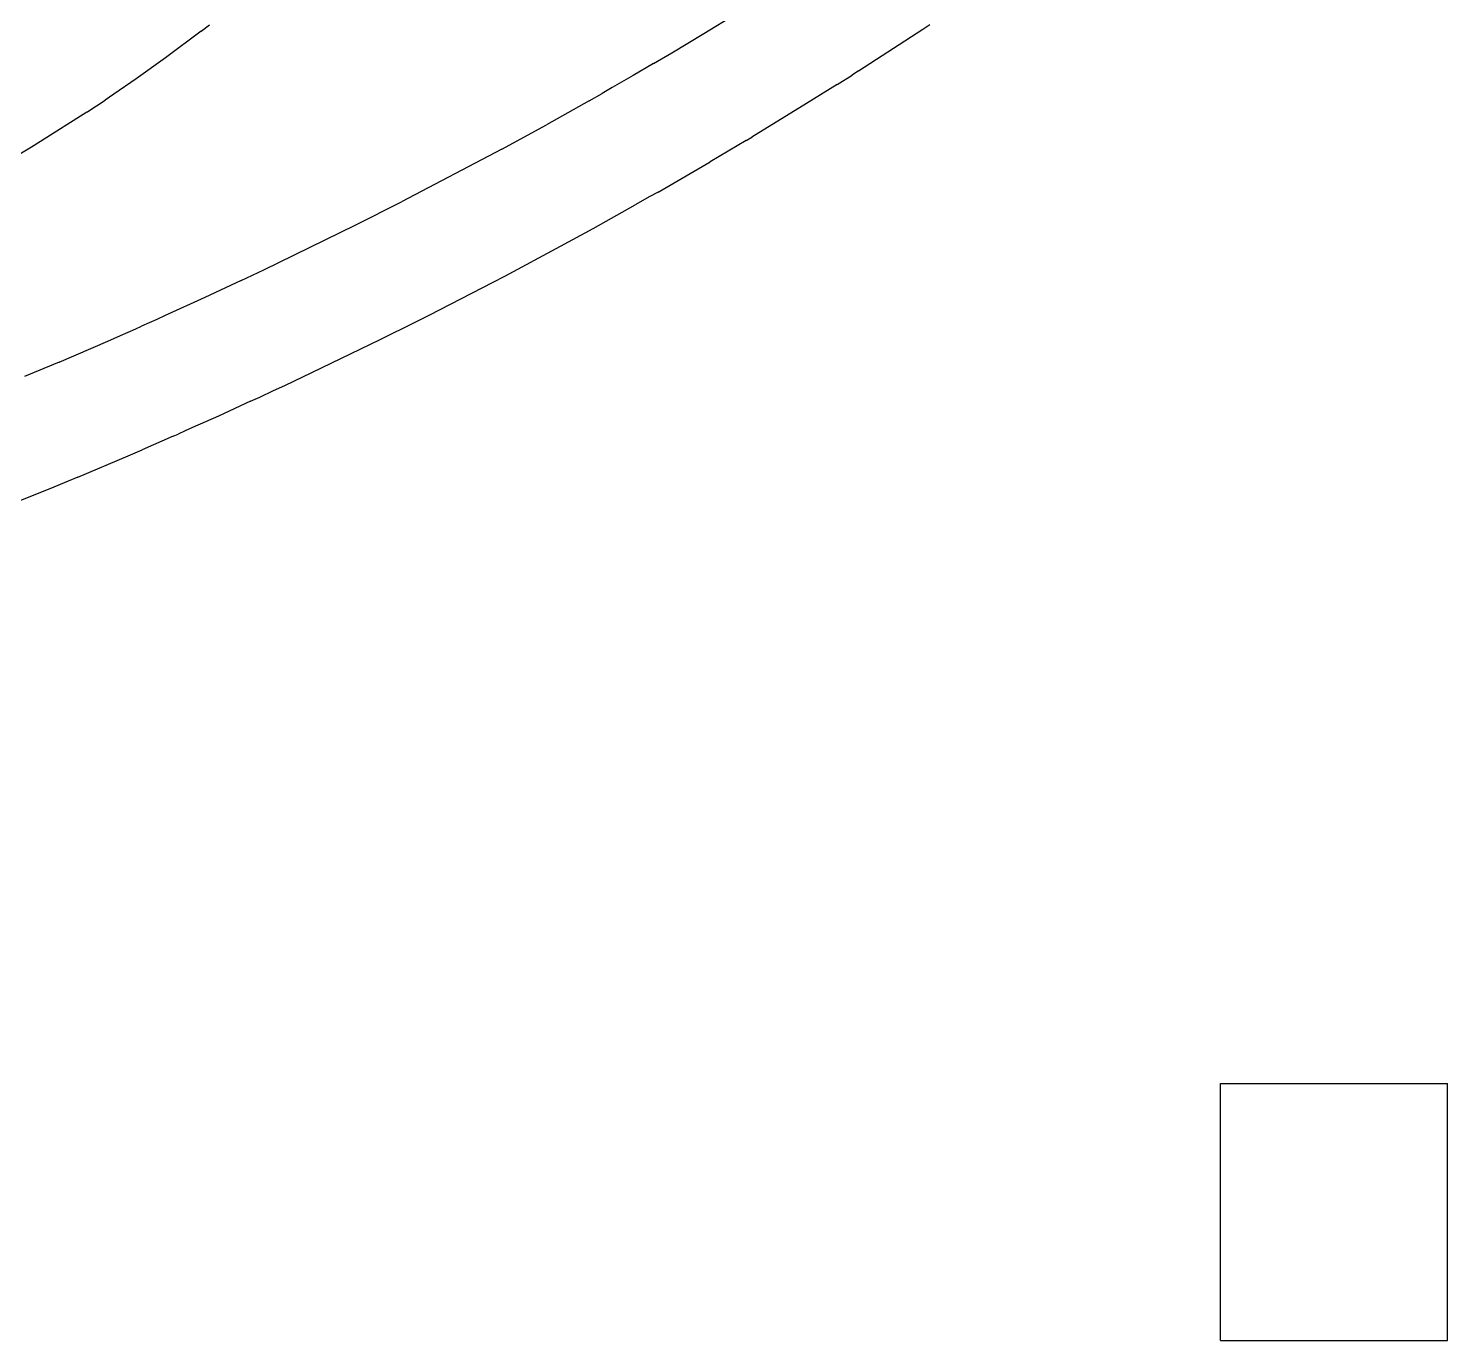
# Model space of a CAD drawing. Header units: millimetres. Extents: x -808 to -5, y -418 to 283.
# Drawn here: x -193.39 to -172.75, y 5.03 to 24.11 of the extents above; entities that cross this region are included whole.
import ezdxf

# ---------------------------------------------------------------- set-up
doc = ezdxf.new("R2010")
doc.units = ezdxf.units.MM
doc.layers.add('HIDDEN', color=8, linetype='Continuous')
doc.layers.add('VISIBLE', color=7, linetype='Continuous')

msp = doc.modelspace()

# ---------------------------------------------------------------- linework, layer by layer
at = {"layer": 'HIDDEN'}
for points in [[(-176.05, 8.77), (-172.75, 8.77)], [(-176.05, 8.77), (-172.75, 8.77)], [(-176.05, 5.03), (-176.05, 8.77)], [(-176.05, 5.03), (-176.05, 8.77)], [(-176.05, 8.77), (-172.75, 8.77)], [(-176.05, 5.03), (-176.05, 8.77)], [(-172.75, 5.03), (-172.75, 8.77)], [(-172.75, 5.03), (-172.75, 8.77)], [(-172.75, 5.03), (-172.75, 8.77)], [(-176.05, 5.03), (-172.75, 5.03)], [(-176.05, 5.03), (-172.75, 5.03)], [(-176.05, 5.03), (-172.75, 5.03)]]:
    msp.add_lwpolyline(points, dxfattribs=at)
at = {"layer": 'VISIBLE'}
for points in [[(-183.567, 24.034), (-182.645, 24.601)], [(-190.875, 24.069), (-190.753, 24.163)], [(-180.38, 24.099), (-180.28, 24.165)], [(-190.875, 24.069), (-191.391, 23.683)], [(-184.031, 23.755), (-183.567, 24.034)], [(-181.315, 23.491), (-180.38, 24.099)], [(-184.297, 23.598), (-184.031, 23.755)], [(-191.391, 23.683), (-191.818, 23.378)], [(-184.297, 23.598), (-184.594, 23.425)], [(-191.818, 23.378), (-192.146, 23.151)], [(-184.594, 23.425), (-184.896, 23.25)], [(-181.625, 23.295), (-181.41, 23.431)], [(-181.315, 23.491), (-181.41, 23.431)], [(-192.146, 23.151), (-192.27, 23.067)], [(-185.234, 23.057), (-185.045, 23.165)], [(-184.896, 23.25), (-185.045, 23.165)], [(-181.625, 23.295), (-182.071, 23.016)], [(-192.522, 22.899), (-192.27, 23.067)], [(-185.234, 23.057), (-185.854, 22.709)], [(-182.071, 23.016), (-182.869, 22.529)], [(-192.535, 22.891), (-193.208, 22.463)], [(-192.535, 22.891), (-192.522, 22.899)], [(-186.501, 22.355), (-185.854, 22.709)], [(-182.95, 22.48), (-182.869, 22.529)], [(-193.342, 22.381), (-193.762, 22.132)], [(-193.208, 22.463), (-193.342, 22.381)], [(-186.501, 22.355), (-187.961, 21.586)], [(-182.95, 22.48), (-183.472, 22.17)], [(-184.231, 21.73), (-183.472, 22.17)], [(-184.231, 21.73), (-184.348, 21.664)], [(-188.623, 21.251), (-187.961, 21.586)], [(-185.176, 21.2), (-184.562, 21.542)], [(-184.348, 21.664), (-184.562, 21.542)], [(-189.963, 20.598), (-188.623, 21.251)], [(-185.649, 20.941), (-185.176, 21.2)], [(-186.457, 20.509), (-185.649, 20.941)], [(-190.292, 20.442), (-190.82, 20.196)], [(-190.292, 20.442), (-189.963, 20.598)], [(-186.627, 20.42), (-186.457, 20.509)], [(-187.559, 19.94), (-186.627, 20.42)], [(-190.82, 20.196), (-191.396, 19.934)], [(-191.517, 19.879), (-191.742, 19.779)], [(-191.396, 19.934), (-191.517, 19.879)], [(-188.282, 19.579), (-187.751, 19.843)], [(-187.751, 19.843), (-187.559, 19.94)], [(-192.23, 19.563), (-192.048, 19.643)], [(-192.048, 19.643), (-191.825, 19.742)], [(-191.825, 19.742), (-191.742, 19.779)], [(-192.939, 19.258), (-192.23, 19.563)], [(-189.397, 19.041), (-188.282, 19.579)], [(-192.939, 19.258), (-193.441, 19.048)], [(-189.657, 18.918), (-189.397, 19.041)], [(-190.02, 18.749), (-189.821, 18.842)], [(-189.821, 18.842), (-189.657, 18.918)], [(-190.156, 18.687), (-190.624, 18.473)], [(-190.156, 18.687), (-190.02, 18.749)], [(-190.624, 18.473), (-191, 18.304)], [(-191.282, 18.178), (-191.733, 17.981)], [(-191.282, 18.178), (-191.207, 18.211)], [(-191.108, 18.256), (-191.207, 18.211)], [(-191, 18.304), (-191.108, 18.256)], [(-191.936, 17.893), (-191.733, 17.981)], [(-192.666, 17.584), (-191.936, 17.893)], [(-192.666, 17.584), (-192.81, 17.525)], [(-193.074, 17.417), (-193.623, 17.198)], [(-192.81, 17.525), (-193.074, 17.417)], [(-176.05, 8.77), (-172.75, 8.77)], [(-176.05, 5.03), (-176.05, 8.77)], [(-172.75, 5.03), (-172.75, 8.77)], [(-176.05, 5.03), (-172.75, 5.03)]]:
    msp.add_lwpolyline(points, dxfattribs=at)

doc.saveas('drawing.dxf')
